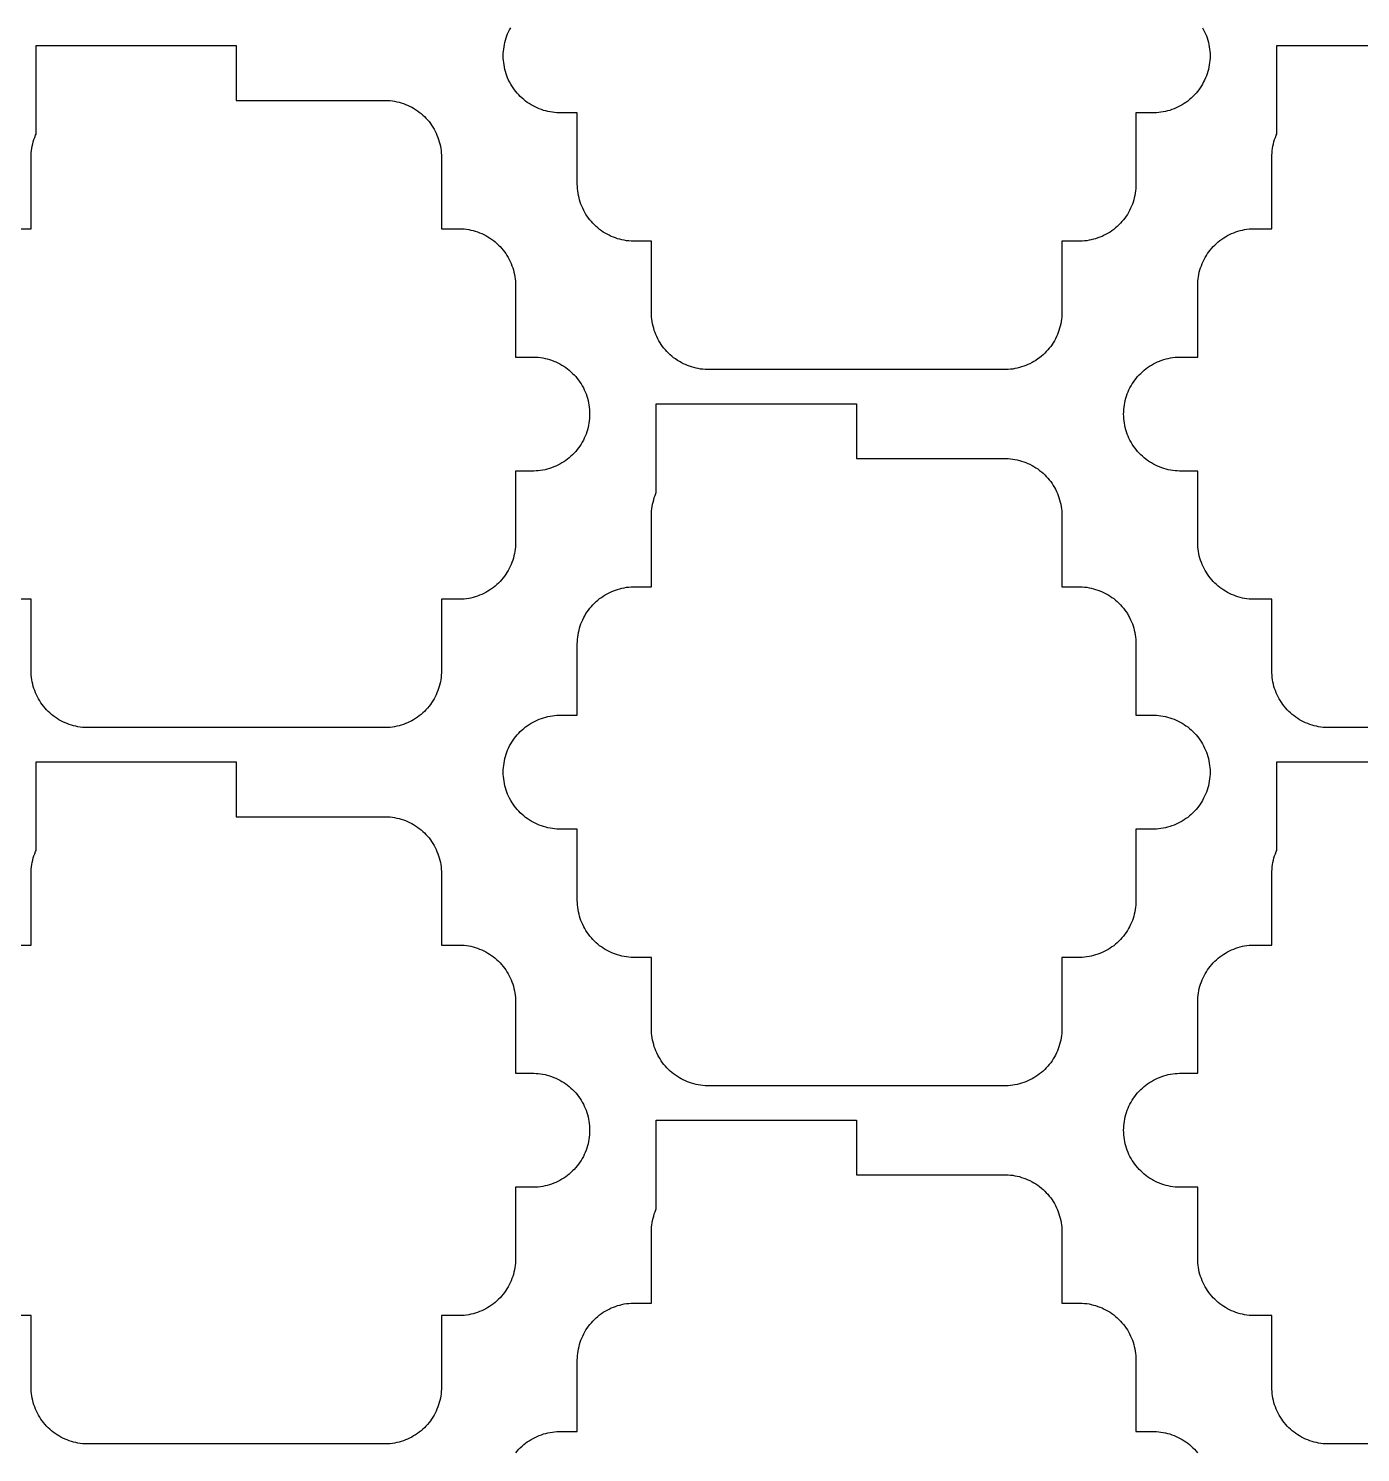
# Model space of a CAD drawing. Extents: x -49 to 54, y -38 to 38.
# Drawn here: x -20.87 to -9.18, y 5.03 to 17.52 of the extents above; entities that cross this region are included whole.
import ezdxf

# ---------------------------------------------------------------- set-up
doc = ezdxf.new("R2010")
doc.units = 0
doc.layers.add('CONDUCTIVE_LAYER_BACK_LAYER', color=2, linetype='CONTINUOUS')

msp = doc.modelspace()

# ---------------------------------------------------------------- linework, layer by layer
at = {"layer": 'CONDUCTIVE_LAYER_BACK_LAYER'}
for points in [[(-10.57, 17.527), (-10.561, 17.51), (-10.552, 17.492), (-10.544, 17.474), (-10.536, 17.455), (-10.53, 17.437), (-10.524, 17.418), (-10.519, 17.398), (-10.514, 17.379), (-10.511, 17.359), (-10.508, 17.34), (-10.506, 17.32), (-10.505, 17.3), (-10.505, 17.28), (-10.505, 17.26), (-10.506, 17.24), (-10.508, 17.221), (-10.511, 17.201), (-10.514, 17.181), (-10.519, 17.162), (-10.524, 17.143), (-10.53, 17.124), (-10.536, 17.105), (-10.544, 17.087), (-10.552, 17.068), (-10.561, 17.051), (-10.57, 17.033), (-10.58, 17.016), (-10.591, 16.999), (-10.602, 16.983), (-10.615, 16.967), (-10.627, 16.952), (-10.641, 16.937), (-10.655, 16.923), (-10.669, 16.91), (-10.684, 16.896), (-10.7, 16.884), (-10.716, 16.872), (-10.732, 16.861), (-10.749, 16.851), (-10.766, 16.841), (-10.784, 16.832), (-10.802, 16.823), (-10.82, 16.815), (-10.839, 16.809), (-10.858, 16.802), (-10.877, 16.797), (-10.896, 16.792), (-10.916, 16.788), (-10.935, 16.785), (-10.955, 16.783), (-10.975, 16.781), (-10.995, 16.78), (-11.155, 16.78), (-11.155, 16.154), (-11.155, 16.135), (-11.156, 16.115), (-11.158, 16.095), (-11.161, 16.075), (-11.164, 16.056), (-11.169, 16.036), (-11.174, 16.017), (-11.18, 15.998), (-11.186, 15.979), (-11.194, 15.961), (-11.202, 15.943), (-11.211, 15.925), (-11.22, 15.907), (-11.23, 15.89), (-11.241, 15.874), (-11.252, 15.857), (-11.265, 15.842), (-11.277, 15.826), (-11.291, 15.812), (-11.305, 15.797), (-11.319, 15.784), (-11.334, 15.771), (-11.35, 15.758), (-11.366, 15.746), (-11.382, 15.735), (-11.399, 15.725), (-11.416, 15.715), (-11.434, 15.706), (-11.452, 15.697), (-11.47, 15.69), (-11.489, 15.683), (-11.508, 15.676), (-11.527, 15.671), (-11.546, 15.666), (-11.566, 15.662), (-11.585, 15.659), (-11.605, 15.657), (-11.625, 15.655), (-11.645, 15.654), (-11.805, 15.654), (-11.805, 15.029), (-11.805, 15.009), (-11.806, 14.989), (-11.808, 14.969), (-11.811, 14.949), (-11.814, 14.93), (-11.819, 14.91), (-11.824, 14.891), (-11.83, 14.872), (-11.836, 14.853), (-11.844, 14.835), (-11.852, 14.817), (-11.861, 14.799), (-11.87, 14.781), (-11.88, 14.764), (-11.891, 14.748), (-11.902, 14.731), (-11.915, 14.716), (-11.927, 14.7), (-11.941, 14.686), (-11.955, 14.672), (-11.969, 14.658), (-11.984, 14.645), (-12, 14.632), (-12.016, 14.621), (-12.032, 14.609), (-12.049, 14.599), (-12.066, 14.589), (-12.084, 14.58), (-12.102, 14.572), (-12.12, 14.564), (-12.139, 14.557), (-12.158, 14.551), (-12.177, 14.545), (-12.196, 14.54), (-12.216, 14.537), (-12.235, 14.533), (-12.255, 14.531), (-12.275, 14.529), (-12.295, 14.529), (-14.915, 14.529), (-14.934, 14.529), (-14.954, 14.531), (-14.974, 14.533), (-14.994, 14.537), (-15.013, 14.54), (-15.032, 14.545), (-15.052, 14.551), (-15.07, 14.557), (-15.089, 14.564), (-15.107, 14.572), (-15.125, 14.58), (-15.143, 14.589), (-15.16, 14.599), (-15.177, 14.609), (-15.194, 14.621), (-15.21, 14.632), (-15.225, 14.645), (-15.24, 14.658), (-15.255, 14.672), (-15.269, 14.686), (-15.282, 14.7), (-15.295, 14.716), (-15.307, 14.731), (-15.318, 14.748), (-15.329, 14.764), (-15.339, 14.781), (-15.349, 14.799), (-15.358, 14.817), (-15.366, 14.835), (-15.373, 14.853), (-15.38, 14.872), (-15.385, 14.891), (-15.39, 14.91), (-15.395, 14.93), (-15.398, 14.949), (-15.401, 14.969), (-15.403, 14.989), (-15.404, 15.009), (-15.405, 15.029), (-15.405, 15.654), (-15.565, 15.654), (-15.584, 15.655), (-15.604, 15.657), (-15.624, 15.659), (-15.644, 15.662), (-15.663, 15.666), (-15.682, 15.671), (-15.702, 15.676), (-15.72, 15.683), (-15.739, 15.69), (-15.757, 15.697), (-15.775, 15.706), (-15.793, 15.715), (-15.81, 15.725), (-15.827, 15.735), (-15.844, 15.746), (-15.86, 15.758), (-15.875, 15.771), (-15.89, 15.784), (-15.905, 15.797), (-15.919, 15.812), (-15.932, 15.826), (-15.945, 15.842), (-15.957, 15.857), (-15.968, 15.874), (-15.979, 15.89), (-15.989, 15.907), (-15.999, 15.925), (-16.008, 15.943), (-16.016, 15.961), (-16.023, 15.979), (-16.03, 15.998), (-16.035, 16.017), (-16.04, 16.036), (-16.045, 16.056), (-16.048, 16.075), (-16.051, 16.095), (-16.053, 16.115), (-16.054, 16.135), (-16.055, 16.154), (-16.055, 16.78), (-16.215, 16.78), (-16.234, 16.781), (-16.254, 16.783), (-16.274, 16.785), (-16.294, 16.788), (-16.313, 16.792), (-16.332, 16.797), (-16.352, 16.802), (-16.37, 16.809), (-16.389, 16.815), (-16.407, 16.823), (-16.425, 16.832), (-16.443, 16.841), (-16.46, 16.851), (-16.477, 16.861), (-16.494, 16.872), (-16.51, 16.884), (-16.525, 16.896), (-16.54, 16.91), (-16.555, 16.923), (-16.569, 16.937), (-16.582, 16.952), (-16.595, 16.967), (-16.607, 16.983), (-16.618, 16.999), (-16.629, 17.016), (-16.639, 17.033), (-16.649, 17.051), (-16.658, 17.068), (-16.666, 17.087), (-16.673, 17.105), (-16.68, 17.124), (-16.685, 17.143), (-16.69, 17.162), (-16.695, 17.181), (-16.698, 17.201), (-16.701, 17.221), (-16.703, 17.24), (-16.704, 17.26), (-16.705, 17.28), (-16.704, 17.3), (-16.703, 17.32), (-16.701, 17.34), (-16.698, 17.359), (-16.695, 17.379), (-16.69, 17.398), (-16.685, 17.418), (-16.68, 17.437), (-16.673, 17.455), (-16.666, 17.474), (-16.658, 17.492), (-16.649, 17.51), (-16.639, 17.527)], [(-21.006, 15.764), (-20.847, 15.764), (-20.847, 16.39), (-20.846, 16.41), (-20.845, 16.43), (-20.843, 16.45), (-20.84, 16.469), (-20.837, 16.489), (-20.832, 16.508), (-20.827, 16.527), (-20.821, 16.546), (-20.815, 16.565), (-20.807, 16.584), (-20.803, 16.593), (-20.803, 17.37), (-19.047, 17.37), (-19.047, 16.89), (-17.737, 16.89), (-17.717, 16.889), (-17.697, 16.888), (-17.677, 16.885), (-17.658, 16.882), (-17.638, 16.878), (-17.619, 16.873), (-17.6, 16.868), (-17.581, 16.862), (-17.562, 16.855), (-17.544, 16.847), (-17.526, 16.839), (-17.508, 16.83), (-17.491, 16.82), (-17.474, 16.809), (-17.457, 16.798), (-17.441, 16.786), (-17.426, 16.774), (-17.411, 16.761), (-17.396, 16.747), (-17.383, 16.733), (-17.369, 16.718), (-17.356, 16.703), (-17.344, 16.687), (-17.333, 16.671), (-17.322, 16.654), (-17.312, 16.637), (-17.302, 16.62), (-17.294, 16.602), (-17.286, 16.584), (-17.278, 16.565), (-17.272, 16.546), (-17.266, 16.527), (-17.261, 16.508), (-17.256, 16.489), (-17.253, 16.469), (-17.25, 16.45), (-17.248, 16.43), (-17.247, 16.41), (-17.247, 16.39), (-17.247, 15.764), (-17.087, 15.764), (-17.067, 15.763), (-17.047, 15.762), (-17.027, 15.759), (-17.008, 15.756), (-16.988, 15.752), (-16.969, 15.748), (-16.95, 15.742), (-16.931, 15.736), (-16.912, 15.729), (-16.894, 15.721), (-16.876, 15.713), (-16.858, 15.704), (-16.841, 15.694), (-16.824, 15.683), (-16.807, 15.672), (-16.791, 15.66), (-16.776, 15.648), (-16.761, 15.635), (-16.746, 15.621), (-16.733, 15.607), (-16.719, 15.592), (-16.706, 15.577), (-16.694, 15.561), (-16.683, 15.545), (-16.672, 15.528), (-16.662, 15.511), (-16.652, 15.494), (-16.644, 15.476), (-16.636, 15.458), (-16.628, 15.439), (-16.622, 15.421), (-16.616, 15.402), (-16.611, 15.382), (-16.606, 15.363), (-16.603, 15.343), (-16.6, 15.324), (-16.598, 15.304), (-16.597, 15.284), (-16.597, 15.264), (-16.597, 14.638), (-16.437, 14.638), (-16.417, 14.637), (-16.397, 14.636), (-16.377, 14.634), (-16.358, 14.63), (-16.338, 14.626), (-16.319, 14.622), (-16.3, 14.616), (-16.281, 14.61), (-16.262, 14.603), (-16.244, 14.595), (-16.226, 14.587), (-16.208, 14.578), (-16.191, 14.568), (-16.174, 14.558), (-16.157, 14.546), (-16.141, 14.535), (-16.126, 14.522), (-16.111, 14.509), (-16.096, 14.495), (-16.083, 14.481), (-16.069, 14.466), (-16.056, 14.451), (-16.044, 14.435), (-16.033, 14.419), (-16.022, 14.403), (-16.012, 14.385), (-16.002, 14.368), (-15.994, 14.35), (-15.986, 14.332), (-15.978, 14.314), (-15.972, 14.295), (-15.966, 14.276), (-15.961, 14.257), (-15.956, 14.237), (-15.953, 14.218), (-15.95, 14.198), (-15.948, 14.178), (-15.947, 14.158), (-15.947, 14.138), (-15.947, 14.118), (-15.948, 14.099), (-15.95, 14.079), (-15.953, 14.059), (-15.956, 14.04), (-15.961, 14.02), (-15.966, 14.001), (-15.972, 13.982), (-15.978, 13.963), (-15.986, 13.945), (-15.994, 13.927), (-16.002, 13.909), (-16.012, 13.891), (-16.022, 13.874), (-16.033, 13.857), (-16.044, 13.841), (-16.056, 13.826), (-16.069, 13.81), (-16.083, 13.796), (-16.096, 13.781), (-16.111, 13.768), (-16.126, 13.755), (-16.141, 13.742), (-16.157, 13.73), (-16.174, 13.719), (-16.191, 13.709), (-16.208, 13.699), (-16.226, 13.69), (-16.244, 13.681), (-16.262, 13.674), (-16.281, 13.667), (-16.3, 13.66), (-16.319, 13.655), (-16.338, 13.65), (-16.358, 13.646), (-16.377, 13.643), (-16.397, 13.641), (-16.417, 13.639), (-16.437, 13.638), (-16.597, 13.638), (-16.597, 13.013), (-16.597, 12.993), (-16.598, 12.973), (-16.6, 12.953), (-16.603, 12.933), (-16.606, 12.914), (-16.611, 12.894), (-16.616, 12.875), (-16.622, 12.856), (-16.628, 12.837), (-16.636, 12.819), (-16.644, 12.801), (-16.652, 12.783), (-16.662, 12.765), (-16.672, 12.748), (-16.683, 12.732), (-16.694, 12.715), (-16.706, 12.7), (-16.719, 12.684), (-16.733, 12.67), (-16.746, 12.655), (-16.761, 12.642), (-16.776, 12.629), (-16.791, 12.616), (-16.807, 12.605), (-16.824, 12.593), (-16.841, 12.583), (-16.858, 12.573), (-16.876, 12.564), (-16.894, 12.555), (-16.912, 12.548), (-16.931, 12.541), (-16.95, 12.535), (-16.969, 12.529), (-16.988, 12.524), (-17.008, 12.521), (-17.027, 12.517), (-17.047, 12.515), (-17.067, 12.513), (-17.087, 12.513), (-17.247, 12.513), (-17.247, 11.887), (-17.247, 11.867), (-17.248, 11.847), (-17.25, 11.827), (-17.253, 11.807), (-17.256, 11.788), (-17.261, 11.769), (-17.266, 11.749), (-17.272, 11.73), (-17.278, 11.712), (-17.286, 11.693), (-17.294, 11.675), (-17.302, 11.657), (-17.312, 11.64), (-17.322, 11.622), (-17.333, 11.606), (-17.344, 11.59), (-17.356, 11.574), (-17.369, 11.559), (-17.383, 11.544), (-17.396, 11.53), (-17.411, 11.516), (-17.426, 11.503), (-17.441, 11.491), (-17.457, 11.479), (-17.474, 11.468), (-17.491, 11.457), (-17.508, 11.447), (-17.526, 11.438), (-17.544, 11.43), (-17.562, 11.422), (-17.581, 11.415), (-17.6, 11.409), (-17.619, 11.403), (-17.638, 11.399), (-17.658, 11.395), (-17.677, 11.392), (-17.697, 11.389), (-17.717, 11.388), (-17.737, 11.387), (-20.356, 11.387), (-20.376, 11.388), (-20.396, 11.389), (-20.416, 11.392), (-20.436, 11.395), (-20.455, 11.399), (-20.474, 11.403), (-20.493, 11.409), (-20.512, 11.415), (-20.531, 11.422), (-20.549, 11.43), (-20.567, 11.438), (-20.585, 11.447), (-20.602, 11.457), (-20.619, 11.468), (-20.636, 11.479), (-20.652, 11.491), (-20.667, 11.503), (-20.682, 11.516), (-20.697, 11.53), (-20.71, 11.544), (-20.724, 11.559), (-20.737, 11.574), (-20.749, 11.59), (-20.76, 11.606), (-20.771, 11.622), (-20.781, 11.64), (-20.791, 11.657), (-20.799, 11.675), (-20.807, 11.693), (-20.815, 11.712), (-20.821, 11.73), (-20.827, 11.749), (-20.832, 11.769), (-20.837, 11.788), (-20.84, 11.807), (-20.843, 11.827), (-20.845, 11.847), (-20.846, 11.867), (-20.847, 11.887), (-20.847, 12.513), (-21.006, 12.513)], [(-6.853, 11.387), (-9.473, 11.387), (-9.493, 11.388), (-9.512, 11.389), (-9.532, 11.392), (-9.552, 11.395), (-9.571, 11.399), (-9.591, 11.403), (-9.61, 11.409), (-9.629, 11.415), (-9.647, 11.422), (-9.666, 11.43), (-9.684, 11.438), (-9.701, 11.447), (-9.719, 11.457), (-9.735, 11.468), (-9.752, 11.479), (-9.768, 11.491), (-9.783, 11.503), (-9.798, 11.516), (-9.813, 11.53), (-9.827, 11.544), (-9.84, 11.559), (-9.853, 11.574), (-9.865, 11.59), (-9.876, 11.606), (-9.887, 11.622), (-9.897, 11.64), (-9.907, 11.657), (-9.916, 11.675), (-9.924, 11.693), (-9.931, 11.712), (-9.938, 11.73), (-9.944, 11.749), (-9.949, 11.769), (-9.953, 11.788), (-9.956, 11.807), (-9.959, 11.827), (-9.961, 11.847), (-9.962, 11.867), (-9.963, 11.887), (-9.963, 12.513), (-10.123, 12.513), (-10.143, 12.513), (-10.162, 12.515), (-10.182, 12.517), (-10.202, 12.521), (-10.221, 12.524), (-10.241, 12.529), (-10.26, 12.535), (-10.279, 12.541), (-10.297, 12.548), (-10.316, 12.555), (-10.334, 12.564), (-10.351, 12.573), (-10.369, 12.583), (-10.385, 12.593), (-10.402, 12.605), (-10.418, 12.616), (-10.433, 12.629), (-10.448, 12.642), (-10.463, 12.655), (-10.477, 12.67), (-10.49, 12.684), (-10.503, 12.7), (-10.515, 12.715), (-10.526, 12.732), (-10.537, 12.748), (-10.547, 12.765), (-10.557, 12.783), (-10.566, 12.801), (-10.574, 12.819), (-10.581, 12.837), (-10.588, 12.856), (-10.594, 12.875), (-10.599, 12.894), (-10.603, 12.914), (-10.606, 12.933), (-10.609, 12.953), (-10.611, 12.973), (-10.612, 12.993), (-10.613, 13.013), (-10.613, 13.638), (-10.773, 13.638), (-10.793, 13.639), (-10.812, 13.641), (-10.832, 13.643), (-10.852, 13.646), (-10.871, 13.65), (-10.891, 13.655), (-10.91, 13.66), (-10.929, 13.667), (-10.947, 13.674), (-10.966, 13.681), (-10.984, 13.69), (-11.001, 13.699), (-11.019, 13.709), (-11.035, 13.719), (-11.052, 13.73), (-11.068, 13.742), (-11.083, 13.755), (-11.098, 13.768), (-11.113, 13.781), (-11.127, 13.796), (-11.14, 13.81), (-11.153, 13.826), (-11.165, 13.841), (-11.176, 13.857), (-11.187, 13.874), (-11.197, 13.891), (-11.207, 13.909), (-11.216, 13.927), (-11.224, 13.945), (-11.231, 13.963), (-11.238, 13.982), (-11.244, 14.001), (-11.249, 14.02), (-11.253, 14.04), (-11.256, 14.059), (-11.259, 14.079), (-11.261, 14.099), (-11.262, 14.118), (-11.263, 14.138), (-11.262, 14.158), (-11.261, 14.178), (-11.259, 14.198), (-11.256, 14.218), (-11.253, 14.237), (-11.249, 14.257), (-11.244, 14.276), (-11.238, 14.295), (-11.231, 14.314), (-11.224, 14.332), (-11.216, 14.35), (-11.207, 14.368), (-11.197, 14.385), (-11.187, 14.403), (-11.176, 14.419), (-11.165, 14.435), (-11.153, 14.451), (-11.14, 14.466), (-11.127, 14.481), (-11.113, 14.495), (-11.098, 14.509), (-11.083, 14.522), (-11.068, 14.535), (-11.052, 14.546), (-11.035, 14.558), (-11.019, 14.568), (-11.001, 14.578), (-10.984, 14.587), (-10.966, 14.595), (-10.947, 14.603), (-10.929, 14.61), (-10.91, 14.616), (-10.891, 14.622), (-10.871, 14.626), (-10.852, 14.63), (-10.832, 14.634), (-10.812, 14.636), (-10.793, 14.637), (-10.773, 14.638), (-10.613, 14.638), (-10.613, 15.264), (-10.612, 15.284), (-10.611, 15.304), (-10.609, 15.324), (-10.606, 15.343), (-10.603, 15.363), (-10.599, 15.382), (-10.594, 15.402), (-10.588, 15.421), (-10.581, 15.439), (-10.574, 15.458), (-10.566, 15.476), (-10.557, 15.494), (-10.547, 15.511), (-10.537, 15.528), (-10.526, 15.545), (-10.515, 15.561), (-10.503, 15.577), (-10.49, 15.592), (-10.477, 15.607), (-10.463, 15.621), (-10.448, 15.635), (-10.433, 15.648), (-10.418, 15.66), (-10.402, 15.672), (-10.385, 15.683), (-10.369, 15.694), (-10.351, 15.704), (-10.334, 15.713), (-10.316, 15.721), (-10.297, 15.729), (-10.279, 15.736), (-10.26, 15.742), (-10.241, 15.748), (-10.221, 15.752), (-10.202, 15.756), (-10.182, 15.759), (-10.162, 15.762), (-10.143, 15.763), (-10.123, 15.764), (-9.963, 15.764), (-9.963, 16.39), (-9.962, 16.41), (-9.961, 16.43), (-9.959, 16.45), (-9.956, 16.469), (-9.953, 16.489), (-9.949, 16.508), (-9.944, 16.527), (-9.938, 16.546), (-9.931, 16.565), (-9.924, 16.584), (-9.92, 16.593), (-9.92, 17.37), (-8.163, 17.37)], [(-21.006, 9.48), (-20.847, 9.48), (-20.847, 10.106), (-20.846, 10.126), (-20.845, 10.146), (-20.843, 10.166), (-20.84, 10.186), (-20.837, 10.205), (-20.832, 10.224), (-20.827, 10.244), (-20.821, 10.263), (-20.815, 10.281), (-20.807, 10.3), (-20.803, 10.309), (-20.803, 11.087), (-19.047, 11.087), (-19.047, 10.606), (-17.737, 10.606), (-17.717, 10.605), (-17.697, 10.604), (-17.677, 10.601), (-17.658, 10.598), (-17.638, 10.594), (-17.619, 10.59), (-17.6, 10.584), (-17.581, 10.578), (-17.562, 10.571), (-17.544, 10.563), (-17.526, 10.555), (-17.508, 10.546), (-17.491, 10.536), (-17.474, 10.525), (-17.457, 10.514), (-17.441, 10.502), (-17.426, 10.49), (-17.411, 10.477), (-17.396, 10.463), (-17.383, 10.449), (-17.369, 10.434), (-17.356, 10.419), (-17.344, 10.403), (-17.333, 10.387), (-17.322, 10.371), (-17.312, 10.353), (-17.302, 10.336), (-17.294, 10.318), (-17.286, 10.3), (-17.278, 10.281), (-17.272, 10.263), (-17.266, 10.244), (-17.261, 10.224), (-17.256, 10.205), (-17.253, 10.186), (-17.25, 10.166), (-17.248, 10.146), (-17.247, 10.126), (-17.247, 10.106), (-17.247, 9.48), (-17.087, 9.48), (-17.067, 9.48), (-17.047, 9.478), (-17.027, 9.476), (-17.008, 9.472), (-16.988, 9.469), (-16.969, 9.464), (-16.95, 9.458), (-16.931, 9.452), (-16.912, 9.445), (-16.894, 9.438), (-16.876, 9.429), (-16.858, 9.42), (-16.841, 9.41), (-16.824, 9.4), (-16.807, 9.388), (-16.791, 9.377), (-16.776, 9.364), (-16.761, 9.351), (-16.746, 9.338), (-16.733, 9.323), (-16.719, 9.309), (-16.706, 9.293), (-16.694, 9.278), (-16.683, 9.261), (-16.672, 9.245), (-16.662, 9.228), (-16.652, 9.21), (-16.644, 9.192), (-16.636, 9.174), (-16.628, 9.156), (-16.622, 9.137), (-16.616, 9.118), (-16.611, 9.099), (-16.606, 9.079), (-16.603, 9.06), (-16.6, 9.04), (-16.598, 9.02), (-16.597, 9), (-16.597, 8.98), (-16.597, 8.355), (-16.437, 8.355), (-16.417, 8.354), (-16.397, 8.352), (-16.377, 8.35), (-16.358, 8.347), (-16.338, 8.343), (-16.319, 8.338), (-16.3, 8.333), (-16.281, 8.326), (-16.262, 8.319), (-16.244, 8.312), (-16.226, 8.303), (-16.208, 8.294), (-16.191, 8.284), (-16.174, 8.274), (-16.157, 8.263), (-16.141, 8.251), (-16.126, 8.238), (-16.111, 8.225), (-16.096, 8.212), (-16.083, 8.197), (-16.069, 8.183), (-16.056, 8.168), (-16.044, 8.152), (-16.033, 8.136), (-16.022, 8.119), (-16.012, 8.102), (-16.002, 8.084), (-15.994, 8.066), (-15.986, 8.048), (-15.978, 8.03), (-15.972, 8.011), (-15.966, 7.992), (-15.961, 7.973), (-15.956, 7.953), (-15.953, 7.934), (-15.95, 7.914), (-15.948, 7.894), (-15.947, 7.875), (-15.947, 7.855), (-15.947, 7.835), (-15.948, 7.815), (-15.95, 7.795), (-15.953, 7.775), (-15.956, 7.756), (-15.961, 7.736), (-15.966, 7.717), (-15.972, 7.698), (-15.978, 7.679), (-15.986, 7.661), (-15.994, 7.643), (-16.002, 7.625), (-16.012, 7.608), (-16.022, 7.59), (-16.033, 7.574), (-16.044, 7.558), (-16.056, 7.542), (-16.069, 7.527), (-16.083, 7.512), (-16.096, 7.498), (-16.111, 7.484), (-16.126, 7.471), (-16.141, 7.458), (-16.157, 7.447), (-16.174, 7.435), (-16.191, 7.425), (-16.208, 7.415), (-16.226, 7.406), (-16.244, 7.398), (-16.262, 7.39), (-16.281, 7.383), (-16.3, 7.377), (-16.319, 7.371), (-16.338, 7.367), (-16.358, 7.363), (-16.377, 7.359), (-16.397, 7.357), (-16.417, 7.356), (-16.437, 7.355), (-16.597, 7.355), (-16.597, 6.729), (-16.597, 6.709), (-16.598, 6.689), (-16.6, 6.669), (-16.603, 6.65), (-16.606, 6.63), (-16.611, 6.611), (-16.616, 6.591), (-16.622, 6.572), (-16.628, 6.554), (-16.636, 6.535), (-16.644, 6.517), (-16.652, 6.499), (-16.662, 6.482), (-16.672, 6.465), (-16.683, 6.448), (-16.694, 6.432), (-16.706, 6.416), (-16.719, 6.401), (-16.733, 6.386), (-16.746, 6.372), (-16.761, 6.358), (-16.776, 6.345), (-16.791, 6.333), (-16.807, 6.321), (-16.824, 6.31), (-16.841, 6.299), (-16.858, 6.289), (-16.876, 6.28), (-16.894, 6.272), (-16.912, 6.264), (-16.931, 6.257), (-16.95, 6.251), (-16.969, 6.245), (-16.988, 6.241), (-17.008, 6.237), (-17.027, 6.234), (-17.047, 6.231), (-17.067, 6.23), (-17.087, 6.229), (-17.247, 6.229), (-17.247, 5.603), (-17.247, 5.583), (-17.248, 5.563), (-17.25, 5.543), (-17.253, 5.524), (-17.256, 5.504), (-17.261, 5.485), (-17.266, 5.466), (-17.272, 5.447), (-17.278, 5.428), (-17.286, 5.409), (-17.294, 5.391), (-17.302, 5.373), (-17.312, 5.356), (-17.322, 5.339), (-17.333, 5.322), (-17.344, 5.306), (-17.356, 5.29), (-17.369, 5.275), (-17.383, 5.26), (-17.396, 5.246), (-17.411, 5.232), (-17.426, 5.219), (-17.441, 5.207), (-17.457, 5.195), (-17.474, 5.184), (-17.491, 5.173), (-17.508, 5.163), (-17.526, 5.154), (-17.544, 5.146), (-17.562, 5.138), (-17.581, 5.131), (-17.6, 5.125), (-17.619, 5.12), (-17.638, 5.115), (-17.658, 5.111), (-17.677, 5.108), (-17.697, 5.105), (-17.717, 5.104), (-17.737, 5.103), (-20.356, 5.103), (-20.376, 5.104), (-20.396, 5.105), (-20.416, 5.108), (-20.436, 5.111), (-20.455, 5.115), (-20.474, 5.12), (-20.493, 5.125), (-20.512, 5.131), (-20.531, 5.138), (-20.549, 5.146), (-20.567, 5.154), (-20.585, 5.163), (-20.602, 5.173), (-20.619, 5.184), (-20.636, 5.195), (-20.652, 5.207), (-20.667, 5.219), (-20.682, 5.232), (-20.697, 5.246), (-20.71, 5.26), (-20.724, 5.275), (-20.737, 5.29), (-20.749, 5.306), (-20.76, 5.322), (-20.771, 5.339), (-20.781, 5.356), (-20.791, 5.373), (-20.799, 5.391), (-20.807, 5.409), (-20.815, 5.428), (-20.821, 5.447), (-20.827, 5.466), (-20.832, 5.485), (-20.837, 5.504), (-20.84, 5.524), (-20.843, 5.543), (-20.845, 5.563), (-20.846, 5.583), (-20.847, 5.603), (-20.847, 6.229), (-21.006, 6.229)], [(-6.853, 5.103), (-9.473, 5.103), (-9.493, 5.104), (-9.512, 5.105), (-9.532, 5.108), (-9.552, 5.111), (-9.571, 5.115), (-9.591, 5.12), (-9.61, 5.125), (-9.629, 5.131), (-9.647, 5.138), (-9.666, 5.146), (-9.684, 5.154), (-9.701, 5.163), (-9.719, 5.173), (-9.735, 5.184), (-9.752, 5.195), (-9.768, 5.207), (-9.783, 5.219), (-9.798, 5.232), (-9.813, 5.246), (-9.827, 5.26), (-9.84, 5.275), (-9.853, 5.29), (-9.865, 5.306), (-9.876, 5.322), (-9.887, 5.339), (-9.897, 5.356), (-9.907, 5.373), (-9.916, 5.391), (-9.924, 5.409), (-9.931, 5.428), (-9.938, 5.447), (-9.944, 5.466), (-9.949, 5.485), (-9.953, 5.504), (-9.956, 5.524), (-9.959, 5.543), (-9.961, 5.563), (-9.962, 5.583), (-9.963, 5.603), (-9.963, 6.229), (-10.123, 6.229), (-10.143, 6.23), (-10.162, 6.231), (-10.182, 6.234), (-10.202, 6.237), (-10.221, 6.241), (-10.241, 6.245), (-10.26, 6.251), (-10.279, 6.257), (-10.297, 6.264), (-10.316, 6.272), (-10.334, 6.28), (-10.351, 6.289), (-10.369, 6.299), (-10.385, 6.31), (-10.402, 6.321), (-10.418, 6.333), (-10.433, 6.345), (-10.448, 6.358), (-10.463, 6.372), (-10.477, 6.386), (-10.49, 6.401), (-10.503, 6.416), (-10.515, 6.432), (-10.526, 6.448), (-10.537, 6.465), (-10.547, 6.482), (-10.557, 6.499), (-10.566, 6.517), (-10.574, 6.535), (-10.581, 6.554), (-10.588, 6.572), (-10.594, 6.591), (-10.599, 6.611), (-10.603, 6.63), (-10.606, 6.65), (-10.609, 6.669), (-10.611, 6.689), (-10.612, 6.709), (-10.613, 6.729), (-10.613, 7.355), (-10.773, 7.355), (-10.793, 7.356), (-10.812, 7.357), (-10.832, 7.359), (-10.852, 7.363), (-10.871, 7.367), (-10.891, 7.371), (-10.91, 7.377), (-10.929, 7.383), (-10.947, 7.39), (-10.966, 7.398), (-10.984, 7.406), (-11.001, 7.415), (-11.019, 7.425), (-11.035, 7.435), (-11.052, 7.447), (-11.068, 7.458), (-11.083, 7.471), (-11.098, 7.484), (-11.113, 7.498), (-11.127, 7.512), (-11.14, 7.527), (-11.153, 7.542), (-11.165, 7.558), (-11.176, 7.574), (-11.187, 7.59), (-11.197, 7.608), (-11.207, 7.625), (-11.216, 7.643), (-11.224, 7.661), (-11.231, 7.679), (-11.238, 7.698), (-11.244, 7.717), (-11.249, 7.736), (-11.253, 7.756), (-11.256, 7.775), (-11.259, 7.795), (-11.261, 7.815), (-11.262, 7.835), (-11.263, 7.855), (-11.262, 7.875), (-11.261, 7.894), (-11.259, 7.914), (-11.256, 7.934), (-11.253, 7.953), (-11.249, 7.973), (-11.244, 7.992), (-11.238, 8.011), (-11.231, 8.03), (-11.224, 8.048), (-11.216, 8.066), (-11.207, 8.084), (-11.197, 8.102), (-11.187, 8.119), (-11.176, 8.136), (-11.165, 8.152), (-11.153, 8.168), (-11.14, 8.183), (-11.127, 8.197), (-11.113, 8.212), (-11.098, 8.225), (-11.083, 8.238), (-11.068, 8.251), (-11.052, 8.263), (-11.035, 8.274), (-11.019, 8.284), (-11.001, 8.294), (-10.984, 8.303), (-10.966, 8.312), (-10.947, 8.319), (-10.929, 8.326), (-10.91, 8.333), (-10.891, 8.338), (-10.871, 8.343), (-10.852, 8.347), (-10.832, 8.35), (-10.812, 8.352), (-10.793, 8.354), (-10.773, 8.355), (-10.613, 8.355), (-10.613, 8.98), (-10.612, 9), (-10.611, 9.02), (-10.609, 9.04), (-10.606, 9.06), (-10.603, 9.079), (-10.599, 9.099), (-10.594, 9.118), (-10.588, 9.137), (-10.581, 9.156), (-10.574, 9.174), (-10.566, 9.192), (-10.557, 9.21), (-10.547, 9.228), (-10.537, 9.245), (-10.526, 9.261), (-10.515, 9.278), (-10.503, 9.293), (-10.49, 9.309), (-10.477, 9.323), (-10.463, 9.338), (-10.448, 9.351), (-10.433, 9.364), (-10.418, 9.377), (-10.402, 9.388), (-10.385, 9.4), (-10.369, 9.41), (-10.351, 9.42), (-10.334, 9.429), (-10.316, 9.438), (-10.297, 9.445), (-10.279, 9.452), (-10.26, 9.458), (-10.241, 9.464), (-10.221, 9.469), (-10.202, 9.472), (-10.182, 9.476), (-10.162, 9.478), (-10.143, 9.48), (-10.123, 9.48), (-9.963, 9.48), (-9.963, 10.106), (-9.962, 10.126), (-9.961, 10.146), (-9.959, 10.166), (-9.956, 10.186), (-9.953, 10.205), (-9.949, 10.224), (-9.944, 10.244), (-9.938, 10.263), (-9.931, 10.281), (-9.924, 10.3), (-9.92, 10.309), (-9.92, 11.087), (-8.163, 11.087)], [(-16.595, 5.026), (-16.582, 5.041), (-16.569, 5.056), (-16.555, 5.07), (-16.54, 5.083), (-16.525, 5.097), (-16.51, 5.109), (-16.494, 5.121), (-16.477, 5.132), (-16.46, 5.142), (-16.443, 5.152), (-16.425, 5.161), (-16.407, 5.17), (-16.389, 5.178), (-16.37, 5.184), (-16.352, 5.191), (-16.332, 5.196), (-16.313, 5.201), (-16.294, 5.205), (-16.274, 5.208), (-16.254, 5.21), (-16.234, 5.212), (-16.215, 5.213), (-16.055, 5.213), (-16.055, 5.839), (-16.054, 5.858), (-16.053, 5.878), (-16.051, 5.898), (-16.048, 5.918), (-16.045, 5.937), (-16.04, 5.957), (-16.035, 5.976), (-16.03, 5.995), (-16.023, 6.014), (-16.016, 6.032), (-16.008, 6.05), (-15.999, 6.068), (-15.989, 6.086), (-15.979, 6.103), (-15.968, 6.119), (-15.957, 6.136), (-15.945, 6.151), (-15.932, 6.167), (-15.919, 6.181), (-15.905, 6.196), (-15.89, 6.209), (-15.875, 6.222), (-15.86, 6.235), (-15.844, 6.247), (-15.827, 6.258), (-15.81, 6.268), (-15.793, 6.278), (-15.775, 6.287), (-15.757, 6.296), (-15.739, 6.303), (-15.72, 6.31), (-15.702, 6.317), (-15.682, 6.322), (-15.663, 6.327), (-15.644, 6.331), (-15.624, 6.334), (-15.604, 6.336), (-15.584, 6.338), (-15.565, 6.339), (-15.405, 6.339), (-15.405, 6.964), (-15.404, 6.984), (-15.403, 7.004), (-15.401, 7.024), (-15.398, 7.044), (-15.395, 7.063), (-15.39, 7.083), (-15.385, 7.102), (-15.38, 7.121), (-15.373, 7.14), (-15.366, 7.158), (-15.362, 7.167), (-15.362, 7.945), (-13.605, 7.945), (-13.605, 7.464), (-12.295, 7.464), (-12.275, 7.464), (-12.255, 7.462), (-12.235, 7.46), (-12.216, 7.456), (-12.196, 7.453), (-12.177, 7.448), (-12.158, 7.442), (-12.139, 7.436), (-12.12, 7.429), (-12.102, 7.421), (-12.084, 7.413), (-12.066, 7.404), (-12.049, 7.394), (-12.032, 7.384), (-12.016, 7.372), (-12, 7.361), (-11.984, 7.348), (-11.969, 7.335), (-11.955, 7.322), (-11.941, 7.307), (-11.927, 7.293), (-11.915, 7.277), (-11.902, 7.262), (-11.891, 7.245), (-11.88, 7.229), (-11.87, 7.212), (-11.861, 7.194), (-11.852, 7.176), (-11.844, 7.158), (-11.836, 7.14), (-11.83, 7.121), (-11.824, 7.102), (-11.819, 7.083), (-11.814, 7.063), (-11.811, 7.044), (-11.808, 7.024), (-11.806, 7.004), (-11.805, 6.984), (-11.805, 6.964), (-11.805, 6.339), (-11.645, 6.339), (-11.625, 6.338), (-11.605, 6.336), (-11.585, 6.334), (-11.566, 6.331), (-11.546, 6.327), (-11.527, 6.322), (-11.508, 6.317), (-11.489, 6.31), (-11.47, 6.303), (-11.452, 6.296), (-11.434, 6.287), (-11.416, 6.278), (-11.399, 6.268), (-11.382, 6.258), (-11.366, 6.247), (-11.35, 6.235), (-11.334, 6.222), (-11.319, 6.209), (-11.305, 6.196), (-11.291, 6.181), (-11.277, 6.167), (-11.265, 6.151), (-11.252, 6.136), (-11.241, 6.119), (-11.23, 6.103), (-11.22, 6.086), (-11.211, 6.068), (-11.202, 6.05), (-11.194, 6.032), (-11.186, 6.014), (-11.18, 5.995), (-11.174, 5.976), (-11.169, 5.957), (-11.164, 5.937), (-11.161, 5.918), (-11.158, 5.898), (-11.156, 5.878), (-11.155, 5.858), (-11.155, 5.839), (-11.155, 5.213), (-10.995, 5.213), (-10.975, 5.212), (-10.955, 5.21), (-10.935, 5.208), (-10.916, 5.205), (-10.896, 5.201), (-10.877, 5.196), (-10.858, 5.191), (-10.839, 5.184), (-10.82, 5.178), (-10.802, 5.17), (-10.784, 5.161), (-10.766, 5.152), (-10.749, 5.142), (-10.732, 5.132), (-10.716, 5.121), (-10.7, 5.109), (-10.684, 5.097), (-10.669, 5.083), (-10.655, 5.07), (-10.641, 5.056), (-10.627, 5.041), (-10.615, 5.026)]]:
    msp.add_lwpolyline(points, dxfattribs=at)
msp.add_lwpolyline([(-11.805, 8.745), (-11.805, 8.725), (-11.806, 8.705), (-11.808, 8.685), (-11.811, 8.666), (-11.814, 8.646), (-11.819, 8.627), (-11.824, 8.607), (-11.83, 8.588), (-11.836, 8.57), (-11.844, 8.551), (-11.852, 8.533), (-11.861, 8.515), (-11.87, 8.498), (-11.88, 8.481), (-11.891, 8.464), (-11.902, 8.448), (-11.915, 8.432), (-11.927, 8.417), (-11.941, 8.402), (-11.955, 8.388), (-11.969, 8.374), (-11.984, 8.361), (-12, 8.349), (-12.016, 8.337), (-12.032, 8.326), (-12.049, 8.315), (-12.066, 8.305), (-12.084, 8.296), (-12.102, 8.288), (-12.12, 8.28), (-12.139, 8.273), (-12.158, 8.267), (-12.177, 8.261), (-12.196, 8.257), (-12.216, 8.253), (-12.235, 8.25), (-12.255, 8.247), (-12.275, 8.246), (-12.295, 8.245), (-14.915, 8.245), (-14.934, 8.246), (-14.954, 8.247), (-14.974, 8.25), (-14.994, 8.253), (-15.013, 8.257), (-15.032, 8.261), (-15.052, 8.267), (-15.07, 8.273), (-15.089, 8.28), (-15.107, 8.288), (-15.125, 8.296), (-15.143, 8.305), (-15.16, 8.315), (-15.177, 8.326), (-15.194, 8.337), (-15.21, 8.349), (-15.225, 8.361), (-15.24, 8.374), (-15.255, 8.388), (-15.269, 8.402), (-15.282, 8.417), (-15.295, 8.432), (-15.307, 8.448), (-15.318, 8.464), (-15.329, 8.481), (-15.339, 8.498), (-15.349, 8.515), (-15.358, 8.533), (-15.366, 8.551), (-15.373, 8.57), (-15.38, 8.588), (-15.385, 8.607), (-15.39, 8.627), (-15.395, 8.646), (-15.398, 8.666), (-15.401, 8.685), (-15.403, 8.705), (-15.404, 8.725), (-15.405, 8.745), (-15.405, 9.371), (-15.565, 9.371), (-15.584, 9.372), (-15.604, 9.373), (-15.624, 9.376), (-15.644, 9.379), (-15.663, 9.383), (-15.682, 9.387), (-15.702, 9.393), (-15.72, 9.399), (-15.739, 9.406), (-15.757, 9.414), (-15.775, 9.422), (-15.793, 9.431), (-15.81, 9.441), (-15.827, 9.452), (-15.844, 9.463), (-15.86, 9.474), (-15.875, 9.487), (-15.89, 9.5), (-15.905, 9.514), (-15.919, 9.528), (-15.932, 9.543), (-15.945, 9.558), (-15.957, 9.574), (-15.968, 9.59), (-15.979, 9.606), (-15.989, 9.624), (-15.999, 9.641), (-16.008, 9.659), (-16.016, 9.677), (-16.023, 9.696), (-16.03, 9.714), (-16.035, 9.733), (-16.04, 9.752), (-16.045, 9.772), (-16.048, 9.791), (-16.051, 9.811), (-16.053, 9.831), (-16.054, 9.851), (-16.055, 9.871), (-16.055, 10.497), (-16.215, 10.497), (-16.234, 10.497), (-16.254, 10.499), (-16.274, 10.501), (-16.294, 10.504), (-16.313, 10.508), (-16.332, 10.513), (-16.352, 10.519), (-16.37, 10.525), (-16.389, 10.532), (-16.407, 10.539), (-16.425, 10.548), (-16.443, 10.557), (-16.46, 10.567), (-16.477, 10.577), (-16.494, 10.589), (-16.51, 10.6), (-16.525, 10.613), (-16.54, 10.626), (-16.555, 10.639), (-16.569, 10.654), (-16.582, 10.668), (-16.595, 10.684), (-16.607, 10.699), (-16.618, 10.716), (-16.629, 10.732), (-16.639, 10.749), (-16.649, 10.767), (-16.658, 10.785), (-16.666, 10.803), (-16.673, 10.821), (-16.68, 10.84), (-16.685, 10.859), (-16.69, 10.878), (-16.695, 10.898), (-16.698, 10.917), (-16.701, 10.937), (-16.703, 10.957), (-16.704, 10.977), (-16.705, 10.997), (-16.704, 11.016), (-16.703, 11.036), (-16.701, 11.056), (-16.698, 11.076), (-16.695, 11.095), (-16.69, 11.115), (-16.685, 11.134), (-16.68, 11.153), (-16.673, 11.172), (-16.666, 11.19), (-16.658, 11.208), (-16.649, 11.226), (-16.639, 11.244), (-16.629, 11.261), (-16.618, 11.277), (-16.607, 11.294), (-16.595, 11.309), (-16.582, 11.325), (-16.569, 11.339), (-16.555, 11.354), (-16.54, 11.367), (-16.525, 11.38), (-16.51, 11.393), (-16.494, 11.404), (-16.477, 11.416), (-16.46, 11.426), (-16.443, 11.436), (-16.425, 11.445), (-16.407, 11.454), (-16.389, 11.461), (-16.37, 11.468), (-16.352, 11.474), (-16.332, 11.48), (-16.313, 11.485), (-16.294, 11.489), (-16.274, 11.492), (-16.254, 11.494), (-16.234, 11.496), (-16.215, 11.496), (-16.055, 11.496), (-16.055, 12.122), (-16.054, 12.142), (-16.053, 12.162), (-16.051, 12.182), (-16.048, 12.202), (-16.045, 12.221), (-16.04, 12.241), (-16.035, 12.26), (-16.03, 12.279), (-16.023, 12.297), (-16.016, 12.316), (-16.008, 12.334), (-15.999, 12.352), (-15.989, 12.369), (-15.979, 12.387), (-15.968, 12.403), (-15.957, 12.419), (-15.945, 12.435), (-15.932, 12.45), (-15.919, 12.465), (-15.905, 12.479), (-15.89, 12.493), (-15.875, 12.506), (-15.86, 12.519), (-15.844, 12.53), (-15.827, 12.541), (-15.81, 12.552), (-15.793, 12.562), (-15.775, 12.571), (-15.757, 12.579), (-15.739, 12.587), (-15.72, 12.594), (-15.702, 12.6), (-15.682, 12.606), (-15.663, 12.61), (-15.644, 12.614), (-15.624, 12.618), (-15.604, 12.62), (-15.584, 12.621), (-15.565, 12.622), (-15.405, 12.622), (-15.405, 13.248), (-15.404, 13.268), (-15.403, 13.288), (-15.401, 13.308), (-15.398, 13.327), (-15.395, 13.347), (-15.39, 13.366), (-15.385, 13.386), (-15.38, 13.405), (-15.373, 13.423), (-15.366, 13.442), (-15.362, 13.451), (-15.362, 14.229), (-13.605, 14.229), (-13.605, 13.748), (-12.295, 13.748), (-12.275, 13.747), (-12.255, 13.746), (-12.235, 13.743), (-12.216, 13.74), (-12.196, 13.736), (-12.177, 13.732), (-12.158, 13.726), (-12.139, 13.72), (-12.12, 13.713), (-12.102, 13.705), (-12.084, 13.697), (-12.066, 13.688), (-12.049, 13.678), (-12.032, 13.667), (-12.016, 13.656), (-12, 13.644), (-11.984, 13.632), (-11.969, 13.619), (-11.955, 13.605), (-11.941, 13.591), (-11.927, 13.576), (-11.915, 13.561), (-11.902, 13.545), (-11.891, 13.529), (-11.88, 13.512), (-11.87, 13.495), (-11.861, 13.478), (-11.852, 13.46), (-11.844, 13.442), (-11.836, 13.423), (-11.83, 13.405), (-11.824, 13.386), (-11.819, 13.366), (-11.814, 13.347), (-11.811, 13.327), (-11.808, 13.308), (-11.806, 13.288), (-11.805, 13.268), (-11.805, 13.248), (-11.805, 12.622), (-11.645, 12.622), (-11.625, 12.621), (-11.605, 12.62), (-11.585, 12.618), (-11.566, 12.614), (-11.546, 12.61), (-11.527, 12.606), (-11.508, 12.6), (-11.489, 12.594), (-11.47, 12.587), (-11.452, 12.579), (-11.434, 12.571), (-11.416, 12.562), (-11.399, 12.552), (-11.382, 12.541), (-11.366, 12.53), (-11.35, 12.519), (-11.334, 12.506), (-11.319, 12.493), (-11.305, 12.479), (-11.291, 12.465), (-11.277, 12.45), (-11.265, 12.435), (-11.252, 12.419), (-11.241, 12.403), (-11.23, 12.387), (-11.22, 12.369), (-11.211, 12.352), (-11.202, 12.334), (-11.194, 12.316), (-11.186, 12.297), (-11.18, 12.279), (-11.174, 12.26), (-11.169, 12.241), (-11.164, 12.221), (-11.161, 12.202), (-11.158, 12.182), (-11.156, 12.162), (-11.155, 12.142), (-11.155, 12.122), (-11.155, 11.496), (-10.995, 11.496), (-10.975, 11.496), (-10.955, 11.494), (-10.935, 11.492), (-10.916, 11.489), (-10.896, 11.485), (-10.877, 11.48), (-10.858, 11.474), (-10.839, 11.468), (-10.82, 11.461), (-10.802, 11.454), (-10.784, 11.445), (-10.766, 11.436), (-10.749, 11.426), (-10.732, 11.416), (-10.716, 11.404), (-10.7, 11.393), (-10.684, 11.38), (-10.669, 11.367), (-10.655, 11.354), (-10.641, 11.339), (-10.627, 11.325), (-10.615, 11.309), (-10.602, 11.294), (-10.591, 11.277), (-10.58, 11.261), (-10.57, 11.244), (-10.561, 11.226), (-10.552, 11.208), (-10.544, 11.19), (-10.536, 11.172), (-10.53, 11.153), (-10.524, 11.134), (-10.519, 11.115), (-10.514, 11.095), (-10.511, 11.076), (-10.508, 11.056), (-10.506, 11.036), (-10.505, 11.016), (-10.505, 10.997), (-10.505, 10.977), (-10.506, 10.957), (-10.508, 10.937), (-10.511, 10.917), (-10.514, 10.898), (-10.519, 10.878), (-10.524, 10.859), (-10.53, 10.84), (-10.536, 10.821), (-10.544, 10.803), (-10.552, 10.785), (-10.561, 10.767), (-10.57, 10.749), (-10.58, 10.732), (-10.591, 10.716), (-10.602, 10.699), (-10.615, 10.684), (-10.627, 10.668), (-10.641, 10.654), (-10.655, 10.639), (-10.669, 10.626), (-10.684, 10.613), (-10.7, 10.6), (-10.716, 10.589), (-10.732, 10.577), (-10.749, 10.567), (-10.766, 10.557), (-10.784, 10.548), (-10.802, 10.539), (-10.82, 10.532), (-10.839, 10.525), (-10.858, 10.519), (-10.877, 10.513), (-10.896, 10.508), (-10.916, 10.504), (-10.935, 10.501), (-10.955, 10.499), (-10.975, 10.497), (-10.995, 10.497), (-11.155, 10.497), (-11.155, 9.871), (-11.155, 9.851), (-11.156, 9.831), (-11.158, 9.811), (-11.161, 9.791), (-11.164, 9.772), (-11.169, 9.752), (-11.174, 9.733), (-11.18, 9.714), (-11.186, 9.696), (-11.194, 9.677), (-11.202, 9.659), (-11.211, 9.641), (-11.22, 9.624), (-11.23, 9.606), (-11.241, 9.59), (-11.252, 9.574), (-11.265, 9.558), (-11.277, 9.543), (-11.291, 9.528), (-11.305, 9.514), (-11.319, 9.5), (-11.334, 9.487), (-11.35, 9.474), (-11.366, 9.463), (-11.382, 9.452), (-11.399, 9.441), (-11.416, 9.431), (-11.434, 9.422), (-11.452, 9.414), (-11.47, 9.406), (-11.489, 9.399), (-11.508, 9.393), (-11.527, 9.387), (-11.546, 9.383), (-11.566, 9.379), (-11.585, 9.376), (-11.605, 9.373), (-11.625, 9.372), (-11.645, 9.371), (-11.805, 9.371)], close=True, dxfattribs=at)

doc.saveas('drawing.dxf')
